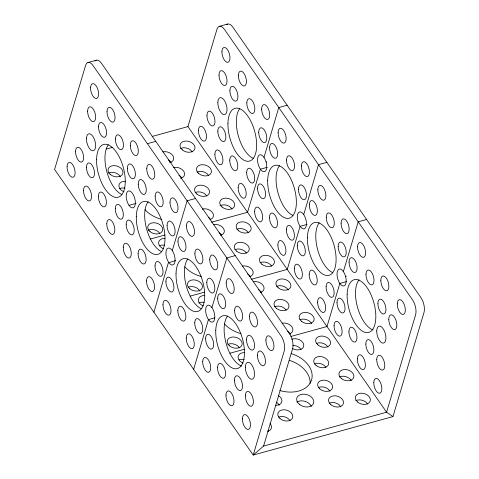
<?xml version="1.0" encoding="UTF-8"?>
<svg xmlns="http://www.w3.org/2000/svg" width="479" height="479" viewBox="0 0 479 479"><rect width="100%" height="100%" fill="white"/><g stroke="black" fill="none" stroke-linecap="round" stroke-linejoin="round"><path stroke-width="0.72" d="M392.966 416.592L386.577 412.215L187.954 126.6L216.963 29.279A10.945 5.137 74.6 0 1 224.477 29.464L412.503 299.848A10.945 5.137 74.6 0 1 415.586 314.895L386.577 412.215L263.582 446.057L253.205 455.05L54.582 169.434L85.591 65.431A10.945 5.137 74.6 0 1 93.1 65.617L281.131 336.001A10.945 5.137 74.6 0 1 284.209 351.041L253.205 455.05L392.966 416.592L423.975 312.589A10.945 5.137 74.6 0 0 420.891 297.543L232.86 27.159A10.945 5.137 74.6 0 0 226.603 24.71M153.897 312.242L168.542 262.187A8.754 4.107 74.6 0 1 166.291 250.355A8.754 4.107 74.6 0 1 172.201 250.475L172.392 250.757A8.754 4.107 74.6 0 1 174.745 262.6A8.754 4.107 74.6 0 1 168.883 262.678L175.721 260.546M172.278 250.583L187.115 200.809L195.498 198.498M193.618 369.363L208.461 319.589A8.754 4.107 74.6 0 0 214.796 316.074A8.754 4.107 74.6 0 0 207.557 305.339A8.754 4.107 74.6 0 0 208.269 319.313L208.461 319.589L214.748 317.858M303.65 214.436L303.53 214.263A8.754 4.107 74.6 0 0 297.651 214.263A8.754 4.107 74.6 0 0 299.962 226.106L300.297 226.585A8.754 4.107 74.6 0 0 306.141 226.387A8.754 4.107 74.6 0 0 303.728 214.544L318.493 164.656L326.876 162.351M263.582 446.057L292.597 348.736A10.945 5.137 74.6 0 0 289.514 333.689L101.488 63.312A10.945 5.137 74.6 0 0 95.555 60.582M343.377 271.557L343.257 271.389A8.754 4.107 74.6 0 0 337.372 271.383A8.754 4.107 74.6 0 0 339.689 283.227L339.833 283.436A8.754 4.107 74.6 0 0 345.844 283.592A8.754 4.107 74.6 0 0 343.377 271.557L358.214 221.783L366.603 219.472M87.902 62.515L96.285 60.21M219.28 26.369L227.663 24.058M106.434 149.029L112.87 147.263M152.196 136.437L187.954 126.6M147.388 143.682L155.777 141.377M287.149 105.23L278.766 107.535L264.001 157.417M129.007 205.341L129.156 205.551A8.754 4.107 74.6 0 0 135.024 205.473A8.754 4.107 74.6 0 0 132.671 193.63L132.551 193.462A8.754 4.107 74.6 0 0 126.546 193.306A8.754 4.107 74.6 0 0 129.007 205.347L136 203.419M267.372 167.273L260.384 169.195L247.541 212.287L211.508 222.196M150.49 238.991L164.902 235.021M307.099 224.394L300.111 226.316L287.262 269.408L251.236 279.323M235.225 255.624L226.836 257.93L211.922 307.596M190.217 296.112L204.629 292.148M346.82 281.52L339.833 283.442L326.989 326.528L290.963 336.444M229.938 353.233L244.35 349.269M253.193 158.309A27.363 12.843 74.6 0 1 238.237 135.563A27.363 12.843 74.6 0 1 239.734 108.613M266.617 162.171A8.754 4.107 74.6 0 1 266.474 161.639M292.825 215.388A27.363 12.843 74.6 0 1 277.91 192.51A27.363 12.843 74.6 0 1 279.52 165.656M332.546 272.515A27.363 12.843 74.6 0 1 317.637 249.637A27.363 12.843 74.6 0 1 319.248 222.783M346.137 276.652A8.754 4.107 74.6 0 1 345.988 276.126M373.063 329.941A27.363 12.843 74.6 0 1 357.544 307.41A27.363 12.843 74.6 0 1 359.034 279.826M168.416 159.968A7.658 5.407 16.6 0 1 171.111 162.716M197.144 172.081A7.658 5.407 16.6 0 1 208.736 175.589M180.637 148.442A7.658 5.407 16.6 0 1 192.247 151.879M119.361 188.762A7.658 5.407 16.6 0 1 125.001 188.157M178.859 175.356A7.658 5.407 16.6 0 1 181.769 177.99M195.198 192.558A7.658 5.407 16.6 0 1 206.802 196.001M108.476 173.111A7.658 5.407 16.6 0 1 120.361 176.637M220.023 205.748A7.658 5.407 16.6 0 1 231.98 209.006M208.293 217.191A7.658 5.407 16.6 0 1 210.712 219.627M148.167 230.249A7.658 5.407 16.6 0 1 159.854 233.381M162.788 151.879A7.658 5.407 16.6 0 1 172.901 155.687A7.658 5.407 16.6 0 1 169.698 162.674M123.959 191.762A7.658 5.407 16.6 0 1 118.942 185.205A7.658 5.407 16.6 0 1 125.582 181.284M173.626 167.542A7.658 5.407 16.6 0 1 183.762 171.302A7.658 5.407 16.6 0 1 180.631 178.314M161.363 219.352A27.363 19.316 16.6 0 1 144.963 209.646M202.258 209.066A7.658 5.407 16.6 0 1 212.371 212.436A7.658 5.407 16.6 0 1 210.077 219.61M201.264 276.527A27.363 19.316 16.6 0 1 184.798 266.887M163.578 248.841A7.658 5.407 16.6 0 1 158.651 242.422A7.658 5.407 16.6 0 1 164.95 238.392M213.556 224.621A7.658 5.407 16.6 0 1 223.483 228.423A7.658 5.407 16.6 0 1 220.568 235.381M242.326 266.102A7.658 5.407 16.6 0 1 252.176 269.671A7.658 5.407 16.6 0 1 249.864 276.706M188.139 287.25A7.658 5.407 16.6 0 1 199.917 291.088M260.097 262.69A7.658 5.407 16.6 0 1 271.701 266.132M247.559 274.024A7.658 5.407 16.6 0 1 250.403 276.694M234.878 249.703A7.658 5.407 16.6 0 1 246.499 253.086M236.919 229.178A7.658 5.407 16.6 0 1 248.272 232.417M219.178 232.842A7.658 5.407 16.6 0 1 221.597 235.279M159.166 245.847A7.658 5.407 16.6 0 1 164.363 245.212M240.985 333.647A27.363 19.316 16.6 0 1 224.519 324.014M203.306 305.967A7.658 5.407 16.6 0 1 198.378 299.543A7.658 5.407 16.6 0 1 204.671 295.513M253.283 281.742A7.658 5.407 16.6 0 1 263.097 285.376A7.658 5.407 16.6 0 1 260.69 292.382M282.053 323.229A7.658 5.407 16.6 0 1 292.01 326.959A7.658 5.407 16.6 0 1 289.19 333.959M227.86 344.371A7.658 5.407 16.6 0 1 239.452 347.868M299.824 319.81A7.658 5.407 16.6 0 1 311.619 323.6M287.681 331.396A7.658 5.407 16.6 0 1 290.328 334.162M274.605 306.823A7.658 5.407 16.6 0 1 286.226 310.206M276.646 286.304A7.658 5.407 16.6 0 1 288.208 289.879M258.51 289.717A7.658 5.407 16.6 0 1 261.324 292.4M198.893 302.968A7.658 5.407 16.6 0 1 204.09 302.333M329.312 403.138A7.658 5.407 16.6 0 1 340.856 406.785M339.503 376.955A7.658 5.407 16.6 0 1 351.323 380.679M268.048 430.244A7.658 5.407 16.6 0 1 268.785 431.238M355.658 400.773A7.658 5.407 16.6 0 1 367.609 404.042M276.144 402.156A7.658 5.407 16.6 0 1 279.257 405.126M296.89 402.097A8.754 6.179 16.6 0 1 311.338 406.39M318.463 387.469A7.658 5.407 16.6 0 1 329.989 391.169M314.368 363.926A7.658 5.407 16.6 0 1 325.977 367.369M289.484 360.376A27.363 19.316 16.6 0 1 310.135 383.362M278.622 417.083A7.658 5.407 16.6 0 1 290.142 420.784M316.278 343.473A7.658 5.407 16.6 0 1 327.881 346.916M292.795 345.359A7.658 5.407 16.6 0 1 301.052 349.526M238.931 359.945A7.658 5.407 16.6 0 1 244.224 359.537M270.042 423.562A7.658 5.407 16.6 0 1 267.731 431.334M278.538 395.708A7.658 5.407 16.6 0 1 281.754 401.905A7.658 5.407 16.6 0 1 275.688 405.354M291.477 353.688A27.363 19.316 16.6 0 1 311.506 380.063A27.363 19.316 16.6 0 1 279.784 390.505M291.807 339.234A7.658 5.407 16.6 0 1 301.698 341.234A7.658 5.407 16.6 0 1 302.147 348.592A7.658 5.407 16.6 0 1 292.37 348.443M243.087 363.112A7.658 5.407 16.6 0 1 238.099 356.711A7.658 5.407 16.6 0 1 244.338 352.634M121.816 194.456A27.363 12.843 74.6 0 1 106.859 171.716A27.363 12.843 74.6 0 1 108.362 144.766M94.92 61.198A10.945 5.137 74.6 0 1 95.225 60.857M161.447 251.541A27.363 12.843 74.6 0 1 146.538 228.663A27.363 12.843 74.6 0 1 148.143 201.809M201.174 308.662A27.363 12.843 74.6 0 1 186.259 285.783A27.363 12.843 74.6 0 1 187.87 258.929M241.691 366.088A27.363 12.843 74.6 0 1 226.166 343.563A27.363 12.843 74.6 0 1 227.657 315.978M260.576 169.464L260.384 169.195A8.754 4.107 74.6 0 1 259.319 155.034A8.754 4.107 74.6 0 1 266.689 165.315A8.754 4.107 74.6 0 1 260.576 169.464M229.884 90.759A7.658 3.598 74.6 0 0 235.884 101.135A7.658 3.598 74.6 0 0 235.943 89.304A7.658 3.598 74.6 0 0 229.884 90.759M217.843 102.488A8.754 4.107 74.6 0 0 224.567 114.613A8.754 4.107 74.6 0 0 224.885 101.285A8.754 4.107 74.6 0 0 217.843 102.488M246.805 102.907A7.658 3.598 74.6 0 0 252.69 113.511A7.658 3.598 74.6 0 0 252.966 101.853A7.658 3.598 74.6 0 0 246.805 102.907M238.165 187.636A7.658 3.598 74.6 0 0 244.051 198.246A7.658 3.598 74.6 0 0 244.332 186.582A7.658 3.598 74.6 0 0 238.165 187.636M246.667 172.464A7.658 3.598 74.6 0 0 252.553 183.074A7.658 3.598 74.6 0 0 252.828 171.41A7.658 3.598 74.6 0 0 246.667 172.464M258.726 132.186A7.658 3.598 74.6 0 0 264.695 142.604A7.658 3.598 74.6 0 0 264.803 130.809A7.658 3.598 74.6 0 0 258.726 132.186M218.999 75.107A7.658 3.598 74.6 0 0 224.998 85.478A7.658 3.598 74.6 0 0 225.058 73.652A7.658 3.598 74.6 0 0 218.999 75.107M238.386 75.592A7.658 3.598 74.6 0 0 244.38 85.963A7.658 3.598 74.6 0 0 244.44 74.131A7.658 3.598 74.6 0 0 238.386 75.592M261.654 109.152A7.658 3.598 74.6 0 0 267.707 119.409A7.658 3.598 74.6 0 0 267.659 107.506A7.658 3.598 74.6 0 0 261.654 109.152M206.94 115.601A7.658 3.598 74.6 0 0 212.963 125.923A7.658 3.598 74.6 0 0 212.975 114.056A7.658 3.598 74.6 0 0 206.94 115.601M214.897 154.226A7.658 3.598 74.6 0 0 220.807 164.776A7.658 3.598 74.6 0 0 221.035 153.07A7.658 3.598 74.6 0 0 214.897 154.226M227.95 123.48A27.363 12.843 74.6 0 0 249.05 161.183A27.363 12.843 74.6 0 0 249.882 119.409A27.363 12.843 74.6 0 0 227.95 123.48M229.752 160.112A7.658 3.598 74.6 0 0 235.638 170.716A7.658 3.598 74.6 0 0 235.913 159.052A7.658 3.598 74.6 0 0 229.752 160.112M198.444 130.504A7.658 3.598 74.6 0 0 204.323 141.119A7.658 3.598 74.6 0 0 204.611 129.468A7.658 3.598 74.6 0 0 198.444 130.504M221.933 51.708A7.658 3.598 74.6 0 0 227.812 62.324A7.658 3.598 74.6 0 0 228.1 50.672A7.658 3.598 74.6 0 0 221.933 51.708M217.825 131.21A7.658 3.598 74.6 0 0 223.825 141.58A7.658 3.598 74.6 0 0 223.885 129.755A7.658 3.598 74.6 0 0 217.825 131.21M269.473 217.28A7.658 3.598 74.6 0 0 275.389 227.836A7.658 3.598 74.6 0 0 275.611 216.131A7.658 3.598 74.6 0 0 269.473 217.28M301.381 165.991A7.658 3.598 74.6 0 0 307.284 176.565A7.658 3.598 74.6 0 0 307.53 164.878A7.658 3.598 74.6 0 0 301.381 165.991M286.394 229.597A7.658 3.598 74.6 0 0 292.28 240.195A7.658 3.598 74.6 0 0 292.549 228.531A7.658 3.598 74.6 0 0 286.394 229.597M278.107 132.713A7.658 3.598 74.6 0 0 284.107 143.083A7.658 3.598 74.6 0 0 284.167 131.258A7.658 3.598 74.6 0 0 278.107 132.713M257.552 188.193A7.658 3.598 74.6 0 0 263.474 198.719A7.658 3.598 74.6 0 0 263.678 187.002A7.658 3.598 74.6 0 0 257.552 188.193M254.624 211.299A7.658 3.598 74.6 0 0 260.504 221.903A7.658 3.598 74.6 0 0 260.786 210.245A7.658 3.598 74.6 0 0 254.624 211.299M277.892 245.074A7.658 3.598 74.6 0 0 283.939 255.331A7.658 3.598 74.6 0 0 283.897 243.428A7.658 3.598 74.6 0 0 277.892 245.074M267.677 180.439A27.363 12.843 74.6 0 0 288.693 218.322A27.363 12.843 74.6 0 0 289.687 176.679A27.363 12.843 74.6 0 0 267.677 180.439M298.447 189.253A7.658 3.598 74.6 0 0 304.393 199.737A7.658 3.598 74.6 0 0 304.554 187.984A7.658 3.598 74.6 0 0 298.447 189.253M286.526 160.07A7.658 3.598 74.6 0 0 292.435 170.632A7.658 3.598 74.6 0 0 292.669 158.938A7.658 3.598 74.6 0 0 286.526 160.07M269.611 147.628A7.658 3.598 74.6 0 0 275.473 158.28A7.658 3.598 74.6 0 0 275.796 146.652A7.658 3.598 74.6 0 0 269.611 147.628M309.2 274.407A7.658 3.598 74.6 0 0 315.11 284.957A7.658 3.598 74.6 0 0 315.338 273.258A7.658 3.598 74.6 0 0 309.2 274.407M341.108 223.118A7.658 3.598 74.6 0 0 347.006 233.692A7.658 3.598 74.6 0 0 347.251 222.005A7.658 3.598 74.6 0 0 341.108 223.118M326.115 286.717A7.658 3.598 74.6 0 0 332.001 297.321A7.658 3.598 74.6 0 0 332.276 285.652A7.658 3.598 74.6 0 0 326.115 286.717M317.834 189.834A7.658 3.598 74.6 0 0 323.834 200.21A7.658 3.598 74.6 0 0 323.894 188.379A7.658 3.598 74.6 0 0 317.834 189.834M297.279 245.314A7.658 3.598 74.6 0 0 303.201 255.846A7.658 3.598 74.6 0 0 303.405 244.122A7.658 3.598 74.6 0 0 297.279 245.314M294.346 268.42A7.658 3.598 74.6 0 0 300.231 279.029A7.658 3.598 74.6 0 0 300.507 267.366A7.658 3.598 74.6 0 0 294.346 268.42M317.613 302.195A7.658 3.598 74.6 0 0 323.666 312.452A7.658 3.598 74.6 0 0 323.618 300.549A7.658 3.598 74.6 0 0 317.613 302.195M307.404 237.566A27.363 12.843 74.6 0 0 328.414 275.449A27.363 12.843 74.6 0 0 329.408 233.8A27.363 12.843 74.6 0 0 307.404 237.566M338.174 246.38A7.658 3.598 74.6 0 0 344.12 256.858A7.658 3.598 74.6 0 0 344.281 245.104A7.658 3.598 74.6 0 0 338.174 246.38M326.253 217.191A7.658 3.598 74.6 0 0 332.163 227.753A7.658 3.598 74.6 0 0 332.396 216.059A7.658 3.598 74.6 0 0 326.253 217.191M309.338 204.755A7.658 3.598 74.6 0 0 315.2 215.406A7.658 3.598 74.6 0 0 315.517 203.779A7.658 3.598 74.6 0 0 309.338 204.755M397.289 303.878A7.658 3.598 74.6 0 0 403.174 314.475A7.658 3.598 74.6 0 0 403.444 302.806A7.658 3.598 74.6 0 0 397.289 303.878M349.059 262.175A7.658 3.598 74.6 0 0 355.077 272.497A7.658 3.598 74.6 0 0 355.095 260.636A7.658 3.598 74.6 0 0 349.059 262.175M347.131 294.531A27.363 12.843 74.6 0 0 368.058 332.582A27.363 12.843 74.6 0 0 369.213 291.07A27.363 12.843 74.6 0 0 347.131 294.531M348.928 331.48A7.658 3.598 74.6 0 0 354.807 342.084A7.658 3.598 74.6 0 0 355.089 330.426A7.658 3.598 74.6 0 0 348.928 331.48M380.829 280.419A7.658 3.598 74.6 0 0 386.828 290.795A7.658 3.598 74.6 0 0 386.888 278.964A7.658 3.598 74.6 0 0 380.829 280.419M388.78 319.254A7.658 3.598 74.6 0 0 394.78 329.624A7.658 3.598 74.6 0 0 394.84 317.793A7.658 3.598 74.6 0 0 388.78 319.254M365.836 344.048A7.658 3.598 74.6 0 0 371.836 354.418A7.658 3.598 74.6 0 0 371.896 342.593A7.658 3.598 74.6 0 0 365.836 344.048M376.739 330.983A8.754 4.107 74.6 0 0 383.463 343.102A8.754 4.107 74.6 0 0 383.781 329.78A8.754 4.107 74.6 0 0 376.739 330.983M377.895 303.596A7.658 3.598 74.6 0 0 383.895 313.973A7.658 3.598 74.6 0 0 383.954 302.141A7.658 3.598 74.6 0 0 377.895 303.596M373.794 382.673A7.658 3.598 74.6 0 0 379.685 393.271A7.658 3.598 74.6 0 0 379.955 381.601A7.658 3.598 74.6 0 0 373.794 382.673M365.98 274.275A7.658 3.598 74.6 0 0 371.86 284.879A7.658 3.598 74.6 0 0 372.141 273.222A7.658 3.598 74.6 0 0 365.98 274.275M376.728 359.657A7.658 3.598 74.6 0 0 382.697 370.075A7.658 3.598 74.6 0 0 382.805 358.286A7.658 3.598 74.6 0 0 376.728 359.657M357.562 246.859A7.658 3.598 74.6 0 0 363.501 257.343A7.658 3.598 74.6 0 0 363.669 245.589A7.658 3.598 74.6 0 0 357.562 246.859M357.34 358.951A7.658 3.598 74.6 0 0 363.196 369.614A7.658 3.598 74.6 0 0 363.531 357.999A7.658 3.598 74.6 0 0 357.34 358.951M334.073 325.54A7.658 3.598 74.6 0 0 339.952 336.15A7.658 3.598 74.6 0 0 340.234 324.487A7.658 3.598 74.6 0 0 334.073 325.54M337 302.363A7.658 3.598 74.6 0 0 342.886 312.973A7.658 3.598 74.6 0 0 343.168 301.309A7.658 3.598 74.6 0 0 337 302.363M198.743 173.542A7.658 5.407 16.6 0 0 211.239 172.697A7.658 5.407 16.6 0 0 201.898 164.71A7.658 5.407 16.6 0 0 198.743 173.542M182.343 149.921A7.658 5.407 16.6 0 0 194.797 148.987A7.658 5.407 16.6 0 0 185.373 141.054A7.658 5.407 16.6 0 0 182.343 149.921M196.881 194.031A7.658 5.407 16.6 0 0 209.347 193.115A7.658 5.407 16.6 0 0 199.935 185.175A7.658 5.407 16.6 0 0 196.881 194.031M110.17 174.35A7.658 5.407 16.6 0 0 122.744 173.733A7.658 5.407 16.6 0 0 113.619 165.62A7.658 5.407 16.6 0 0 110.17 174.35M222.058 207.036A7.658 5.407 16.6 0 0 234.524 206.12A7.658 5.407 16.6 0 0 225.112 198.18A7.658 5.407 16.6 0 0 222.058 207.036M149.927 231.501A7.658 5.407 16.6 0 0 162.483 230.824A7.658 5.407 16.6 0 0 153.292 222.747A7.658 5.407 16.6 0 0 149.927 231.501M189.756 288.711A7.658 5.407 16.6 0 0 202.24 287.855A7.658 5.407 16.6 0 0 192.881 279.88A7.658 5.407 16.6 0 0 189.756 288.711M236.644 251.188A7.658 5.407 16.6 0 0 249.086 250.2A7.658 5.407 16.6 0 0 239.602 242.302A7.658 5.407 16.6 0 0 236.644 251.188M261.779 264.163A7.658 5.407 16.6 0 0 274.245 263.24A7.658 5.407 16.6 0 0 264.833 255.301A7.658 5.407 16.6 0 0 261.779 264.163M238.422 230.621A7.658 5.407 16.6 0 0 250.948 229.866A7.658 5.407 16.6 0 0 241.679 221.831A7.658 5.407 16.6 0 0 238.422 230.621M229.477 345.832A7.658 5.407 16.6 0 0 241.967 344.976A7.658 5.407 16.6 0 0 232.608 337A7.658 5.407 16.6 0 0 229.477 345.832M276.371 308.314A7.658 5.407 16.6 0 0 288.807 307.32A7.658 5.407 16.6 0 0 279.329 299.423A7.658 5.407 16.6 0 0 276.371 308.314M301.507 321.283A7.658 5.407 16.6 0 0 313.973 320.367A7.658 5.407 16.6 0 0 304.56 312.422A7.658 5.407 16.6 0 0 301.507 321.283M278.149 287.747A7.658 5.407 16.6 0 0 290.669 286.987A7.658 5.407 16.6 0 0 281.407 278.952A7.658 5.407 16.6 0 0 278.149 287.747M330.72 404.569A7.658 5.407 16.6 0 0 343.275 403.887A7.658 5.407 16.6 0 0 334.085 395.81A7.658 5.407 16.6 0 0 330.72 404.569M341.276 378.44A7.658 5.407 16.6 0 0 353.712 377.446A7.658 5.407 16.6 0 0 344.227 369.549A7.658 5.407 16.6 0 0 341.276 378.44M357.675 402.061A7.658 5.407 16.6 0 0 370.147 401.157A7.658 5.407 16.6 0 0 360.747 393.205A7.658 5.407 16.6 0 0 357.675 402.061M299.309 404.3A8.754 6.179 16.6 0 0 313.553 403.252A8.754 6.179 16.6 0 0 302.794 394.175A8.754 6.179 16.6 0 0 299.309 404.3M319.798 388.882A7.658 5.407 16.6 0 0 332.372 388.271A7.658 5.407 16.6 0 0 323.247 380.152A7.658 5.407 16.6 0 0 319.798 388.882M316.056 365.399A7.658 5.407 16.6 0 0 328.522 364.483A7.658 5.407 16.6 0 0 319.104 356.544A7.658 5.407 16.6 0 0 316.056 365.399M279.958 418.496A7.658 5.407 16.6 0 0 292.531 417.88A7.658 5.407 16.6 0 0 283.4 409.767A7.658 5.407 16.6 0 0 279.958 418.496M317.96 344.946A7.658 5.407 16.6 0 0 330.426 344.024A7.658 5.407 16.6 0 0 321.014 336.084A7.658 5.407 16.6 0 0 317.96 344.946M90.561 87.855A7.658 3.598 74.6 0 0 96.435 98.476A7.658 3.598 74.6 0 0 96.728 86.819A7.658 3.598 74.6 0 0 90.561 87.855M83.52 190.379A7.658 3.598 74.6 0 0 89.435 200.929A7.658 3.598 74.6 0 0 89.657 189.223A7.658 3.598 74.6 0 0 83.52 190.379M67.066 166.656A7.658 3.598 74.6 0 0 72.946 177.272A7.658 3.598 74.6 0 0 73.233 165.62A7.658 3.598 74.6 0 0 67.066 166.656M115.427 139.054A7.658 3.598 74.6 0 0 121.313 149.664A7.658 3.598 74.6 0 0 121.594 138A7.658 3.598 74.6 0 0 115.427 139.054M98.506 126.911A7.658 3.598 74.6 0 0 104.506 137.281A7.658 3.598 74.6 0 0 104.566 125.456A7.658 3.598 74.6 0 0 98.506 126.911M86.465 138.641A8.754 4.107 74.6 0 0 93.189 150.765A8.754 4.107 74.6 0 0 93.507 137.437A8.754 4.107 74.6 0 0 86.465 138.641M86.454 167.357A7.658 3.598 74.6 0 0 92.447 177.733A7.658 3.598 74.6 0 0 92.507 165.902A7.658 3.598 74.6 0 0 86.454 167.357M107.009 111.739A7.658 3.598 74.6 0 0 113.008 122.109A7.658 3.598 74.6 0 0 113.068 110.284A7.658 3.598 74.6 0 0 107.009 111.739M87.621 111.254A7.658 3.598 74.6 0 0 93.621 121.63A7.658 3.598 74.6 0 0 93.68 109.799A7.658 3.598 74.6 0 0 87.621 111.254M96.572 159.627A27.363 12.843 74.6 0 0 117.672 197.336A27.363 12.843 74.6 0 0 118.505 155.561A27.363 12.843 74.6 0 0 96.572 159.627M98.375 196.258A7.658 3.598 74.6 0 0 104.26 206.868A7.658 3.598 74.6 0 0 104.536 195.204A7.658 3.598 74.6 0 0 98.375 196.258M130.282 145.305A7.658 3.598 74.6 0 0 136.329 155.561A7.658 3.598 74.6 0 0 136.287 143.658A7.658 3.598 74.6 0 0 130.282 145.305M106.793 223.783A7.658 3.598 74.6 0 0 112.679 234.393A7.658 3.598 74.6 0 0 112.954 222.729A7.658 3.598 74.6 0 0 106.793 223.783M127.348 168.333A7.658 3.598 74.6 0 0 133.324 178.757A7.658 3.598 74.6 0 0 133.425 166.961A7.658 3.598 74.6 0 0 127.348 168.333M115.295 208.616A7.658 3.598 74.6 0 0 121.175 219.22A7.658 3.598 74.6 0 0 121.456 207.563A7.658 3.598 74.6 0 0 115.295 208.616M75.562 151.753A7.658 3.598 74.6 0 0 81.586 162.07A7.658 3.598 74.6 0 0 81.598 150.208A7.658 3.598 74.6 0 0 75.562 151.753M136.299 216.592A27.363 12.843 74.6 0 0 157.316 254.475A27.363 12.843 74.6 0 0 158.309 212.826A27.363 12.843 74.6 0 0 136.299 216.592M138.233 184.134A7.658 3.598 74.6 0 0 144.281 194.39A7.658 3.598 74.6 0 0 144.239 182.487A7.658 3.598 74.6 0 0 138.233 184.134M123.247 247.559A7.658 3.598 74.6 0 0 129.186 258.043A7.658 3.598 74.6 0 0 129.354 246.29A7.658 3.598 74.6 0 0 123.247 247.559M146.514 280.91A7.658 3.598 74.6 0 0 152.4 291.513A7.658 3.598 74.6 0 0 152.681 279.856A7.658 3.598 74.6 0 0 146.514 280.91M155.016 265.665A7.658 3.598 74.6 0 0 160.866 276.353A7.658 3.598 74.6 0 0 161.213 264.749A7.658 3.598 74.6 0 0 155.016 265.665M146.736 168.62A7.658 3.598 74.6 0 0 152.603 179.26A7.658 3.598 74.6 0 0 152.915 167.626A7.658 3.598 74.6 0 0 146.736 168.62M138.102 253.331A7.658 3.598 74.6 0 0 143.957 263.995A7.658 3.598 74.6 0 0 144.287 252.373A7.658 3.598 74.6 0 0 138.102 253.331M126.181 224.262A7.658 3.598 74.6 0 0 132.06 234.878A7.658 3.598 74.6 0 0 132.342 223.22A7.658 3.598 74.6 0 0 126.181 224.262M170.003 202.324A7.658 3.598 74.6 0 0 176.003 212.694A7.658 3.598 74.6 0 0 176.062 200.869A7.658 3.598 74.6 0 0 170.003 202.324M155.154 196.133A7.658 3.598 74.6 0 0 161.016 206.79A7.658 3.598 74.6 0 0 161.339 195.163A7.658 3.598 74.6 0 0 155.154 196.133M167.075 225.334A7.658 3.598 74.6 0 0 172.979 235.896A7.658 3.598 74.6 0 0 173.218 224.196A7.658 3.598 74.6 0 0 167.075 225.334M176.027 273.713A27.363 12.843 74.6 0 0 197.043 311.595A27.363 12.843 74.6 0 0 198.037 269.952A27.363 12.843 74.6 0 0 176.027 273.713M177.96 241.254A7.658 3.598 74.6 0 0 184.008 251.517A7.658 3.598 74.6 0 0 183.966 239.614A7.658 3.598 74.6 0 0 177.96 241.254M162.968 304.68A7.658 3.598 74.6 0 0 168.913 315.164A7.658 3.598 74.6 0 0 169.075 303.417A7.658 3.598 74.6 0 0 162.968 304.68M186.241 338.03A7.658 3.598 74.6 0 0 192.127 348.64A7.658 3.598 74.6 0 0 192.402 336.976A7.658 3.598 74.6 0 0 186.241 338.03M194.743 322.792A7.658 3.598 74.6 0 0 200.587 333.474A7.658 3.598 74.6 0 0 200.941 321.87A7.658 3.598 74.6 0 0 194.743 322.792M186.463 225.741A7.658 3.598 74.6 0 0 192.33 236.381A7.658 3.598 74.6 0 0 192.642 224.747A7.658 3.598 74.6 0 0 186.463 225.741M177.829 310.452A7.658 3.598 74.6 0 0 183.685 321.116A7.658 3.598 74.6 0 0 184.014 309.494A7.658 3.598 74.6 0 0 177.829 310.452M165.902 281.389A7.658 3.598 74.6 0 0 171.781 291.998A7.658 3.598 74.6 0 0 172.069 280.341A7.658 3.598 74.6 0 0 165.902 281.389M209.73 259.45A7.658 3.598 74.6 0 0 215.724 269.821A7.658 3.598 74.6 0 0 215.784 257.989A7.658 3.598 74.6 0 0 209.73 259.45M194.881 253.259A7.658 3.598 74.6 0 0 200.737 263.911A7.658 3.598 74.6 0 0 201.06 252.283A7.658 3.598 74.6 0 0 194.881 253.259M206.796 282.454A7.658 3.598 74.6 0 0 212.706 293.016A7.658 3.598 74.6 0 0 212.939 281.323A7.658 3.598 74.6 0 0 206.796 282.454M245.35 395.804A7.658 3.598 74.6 0 0 251.325 406.228A7.658 3.598 74.6 0 0 251.433 394.433A7.658 3.598 74.6 0 0 245.35 395.804M225.968 395.103A7.658 3.598 74.6 0 0 231.824 405.767A7.658 3.598 74.6 0 0 232.153 394.151A7.658 3.598 74.6 0 0 225.968 395.103M265.911 340.03A7.658 3.598 74.6 0 0 271.803 350.622A7.658 3.598 74.6 0 0 272.066 338.958A7.658 3.598 74.6 0 0 265.911 340.03M242.422 418.826A7.658 3.598 74.6 0 0 248.308 429.424A7.658 3.598 74.6 0 0 248.577 417.754A7.658 3.598 74.6 0 0 242.422 418.826M234.602 310.422A7.658 3.598 74.6 0 0 240.488 321.032A7.658 3.598 74.6 0 0 240.763 309.368A7.658 3.598 74.6 0 0 234.602 310.422M246.523 339.749A7.658 3.598 74.6 0 0 252.517 350.119A7.658 3.598 74.6 0 0 252.577 338.288A7.658 3.598 74.6 0 0 246.523 339.749M245.362 367.13A8.754 4.107 74.6 0 0 252.092 379.254A8.754 4.107 74.6 0 0 252.409 365.926A8.754 4.107 74.6 0 0 245.362 367.13M234.465 380.194A7.658 3.598 74.6 0 0 240.458 390.571A7.658 3.598 74.6 0 0 240.518 378.739A7.658 3.598 74.6 0 0 234.465 380.194M217.55 367.627A7.658 3.598 74.6 0 0 223.436 378.236A7.658 3.598 74.6 0 0 223.711 366.573A7.658 3.598 74.6 0 0 217.55 367.627M215.754 330.678A27.363 12.843 74.6 0 0 236.68 368.734A27.363 12.843 74.6 0 0 237.841 327.217A27.363 12.843 74.6 0 0 215.754 330.678M257.409 355.4A7.658 3.598 74.6 0 0 263.408 365.77A7.658 3.598 74.6 0 0 263.468 353.945A7.658 3.598 74.6 0 0 257.409 355.4M249.451 316.571A7.658 3.598 74.6 0 0 255.451 326.941A7.658 3.598 74.6 0 0 255.511 315.116A7.658 3.598 74.6 0 0 249.451 316.571M226.184 283.005A7.658 3.598 74.6 0 0 232.129 293.489A7.658 3.598 74.6 0 0 232.291 281.742A7.658 3.598 74.6 0 0 226.184 283.005M202.695 361.693A7.658 3.598 74.6 0 0 208.581 372.297A7.658 3.598 74.6 0 0 208.856 360.639A7.658 3.598 74.6 0 0 202.695 361.693M205.629 338.515A7.658 3.598 74.6 0 0 211.514 349.119A7.658 3.598 74.6 0 0 211.79 337.461A7.658 3.598 74.6 0 0 205.629 338.515M217.682 298.321A7.658 3.598 74.6 0 0 223.705 308.644A7.658 3.598 74.6 0 0 223.717 296.782A7.658 3.598 74.6 0 0 217.682 298.321"/></g></svg>
